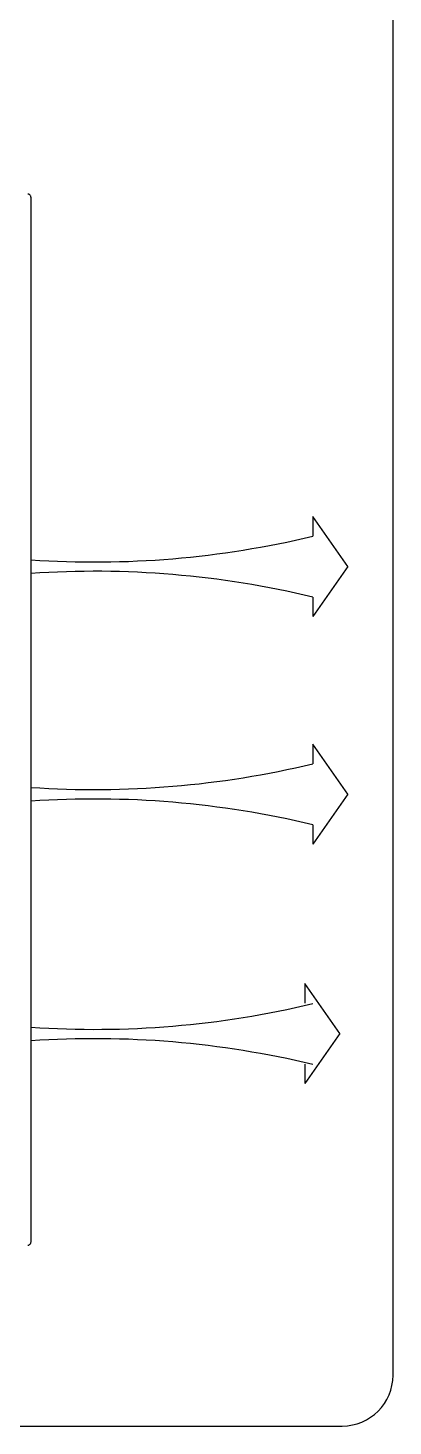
# Model space of a CAD drawing. Header units: centimetres. Extents: x 31 to 22766, y 238 to 3306.
# Drawn here: x 629.3 to 665.1, y 977.5 to 1115.1 of the extents above; entities that cross this region are included whole.
import ezdxf
from ezdxf.xclip import XClip

# ---------------------------------------------------------------- set-up
doc = ezdxf.new("R2010")
doc.units = ezdxf.units.CM
doc.header["$XCLIPFRAME"] = 0
doc.layers.add('DAIKIN', color=4, linetype='Continuous')
doc.layers.add('M-VRF-BORU', color=3, linetype='Continuous')

# ---------------------------------------------------------------- blocks, each defined once
blk = doc.blocks.new('fxaq 7.1 kw iç ünite')
at = {"color": 7, "linetype": 'Continuous', "true_color": 0xffffff}
for p, q in [((12597.7, 4088.87), (12597.7, 4088.86)), ((12597.7, 4088.87), (12597.7, 4088.87)), ((12597.7, 4088.87), (12597.7, 4088.87)), ((12597.7, 4088.87), (12597.7, 4088.87)), ((12597.7, 4088.86), (12597.7, 4088.86)), ((12597.7, 4088.86), (12597.7, 4088.86)), ((12597.7, 4088.86), (12597.7, 4088.86)), ((12597.7, 4088.86), (12597.7, 4088.86)), ((12597.7, 4088.86), (12597.7, 4088.86)), ((12597.7, 4088.86), (12597.7, 4088.86)), ((12597.7, 4088.86), (12597.7, 4088.86)), ((12597.7, 4088.86), (12597.7, 4088.86)), ((12597.7, 4088.86), (12597.7, 4088.86)), ((12597.7, 4088.86), (12597.7, 4088.86)), ((12597.7, 4088.86), (12597.7, 4088.86)), ((12701.11, 4088.86), (12701.11, 4088.87)), ((12701.11, 4088.87), (12701.11, 4088.87)), ((12701.11, 4088.87), (12701.11, 4088.87)), ((12701.11, 4088.87), (12701.11, 4088.87)), ((12701.11, 4088.86), (12701.11, 4088.86)), ((12701.11, 4088.86), (12701.11, 4088.86)), ((12701.11, 4088.86), (12701.11, 4088.86)), ((12701.11, 4088.86), (12701.11, 4088.86)), ((12701.11, 4088.86), (12701.11, 4088.86)), ((12701.11, 4088.86), (12701.11, 4088.86)), ((12701.11, 4088.86), (12701.11, 4088.86)), ((12701.11, 4088.86), (12701.11, 4088.86)), ((12701.11, 4088.86), (12701.11, 4088.86)), ((12701.11, 4088.86), (12701.11, 4088.86)), ((12701.11, 4088.86), (12701.11, 4088.86)), ((12597.7, 4088.86), (12597.7, 4088.84)), ((12597.7, 4088.86), (12597.7, 4088.85)), ((12597.7, 4088.85), (12597.7, 4088.84)), ((12597.7, 4088.84), (12597.71, 4088.81)), ((12597.71, 4088.81), (12597.71, 4088.79)), ((12597.71, 4088.79), (12597.73, 4088.77)), ((12597.73, 4088.77), (12597.74, 4088.74)), ((12597.74, 4088.74), (12597.77, 4088.71)), ((12597.77, 4088.71), (12597.8, 4088.67)), ((12597.8, 4088.67), (12597.85, 4088.63)), ((12597.85, 4088.63), (12597.9, 4088.6)), ((12597.9, 4088.6), (12597.97, 4088.58)), ((12598.08, 4088.58), (12598.02, 4088.58)), ((12700.73, 4088.58), (12598.08, 4088.58)), ((12700.76, 4088.58), (12700.73, 4088.58)), ((12700.79, 4088.58), (12700.73, 4088.58)), ((12700.82, 4088.58), (12700.89, 4088.6)), ((12700.89, 4088.6), (12700.95, 4088.63)), ((12700.95, 4088.63), (12701, 4088.66)), ((12701, 4088.66), (12701.04, 4088.7)), ((12701.04, 4088.7), (12701.06, 4088.73)), ((12701.06, 4088.73), (12701.08, 4088.76)), ((12701.08, 4088.76), (12701.09, 4088.79)), ((12701.09, 4088.79), (12701.1, 4088.81)), ((12701.1, 4088.84), (12701.11, 4088.86)), ((12701.1, 4088.81), (12701.1, 4088.84)), ((12701.11, 4088.85), (12701.11, 4088.86))]:
    blk.add_line(p, q, dxfattribs=at)
at = {"layer": 'DAIKIN', "color": 7}
for p, q in [((12615.53, 4061.64), (12613.61, 4061.64)), ((12618.53, 4058.2), (12613.61, 4061.64)), ((12618.53, 4058.2), (12623.44, 4061.64)), ((12623.44, 4061.64), (12621.53, 4061.64)), ((12639.07, 4060.87), (12637.15, 4060.87)), ((12642.07, 4057.43), (12637.15, 4060.87)), ((12642.07, 4057.43), (12646.98, 4060.87)), ((12646.98, 4060.87), (12645.07, 4060.87)), ((12661.46, 4060.87), (12659.55, 4060.87)), ((12664.46, 4057.43), (12659.55, 4060.87)), ((12664.46, 4057.43), (12669.38, 4060.87)), ((12669.38, 4060.87), (12667.46, 4060.87))]:
    blk.add_line(p, q, dxfattribs=at)
for centre, start, end in [((12526.17, 4082.3), 346.5032, 3.9176), ((12710.79, 4082.3), 176.0824, 193.4968), ((12549.75, 4082.3), 346.5032, 3.9176), ((12734.38, 4082.3), 176.0824, 193.4968), ((12572.15, 4082.3), 346.5032, 3.9176), ((12756.77, 4082.3), 176.0824, 193.4968)]:
    blk.add_arc(centre, 91.85, start, end, dxfattribs=at)
blk = doc.blocks.new('G$CCD2FF134')
at = {"layer": 'M-VRF-BORU'}
for p, q in [((-3041.88, -1289.48), (-3041.88, -440)), ((-3081.88, -1294.48), (-3046.88, -1294.48))]:
    blk.add_line(p, q, dxfattribs=at)
blk.add_arc((-3046.88, -1289.48), 5, 270, 0, dxfattribs=at)
at = {"rotation": 90}
blk.add_blockref('fxaq 7.1 kw iç ünite', (1011.09, -13874.4), dxfattribs=at)

msp = doc.modelspace()

# ---------------------------------------------------------------- block references
ref = msp.add_blockref('G$CCD2FF134', (3707.03, 2272.03))
XClip(ref).set_block_clipping_path([(-3470.0000000001, -1889.9999999982), (349.9999999999, 300.0000000019)])

doc.saveas('drawing.dxf')
